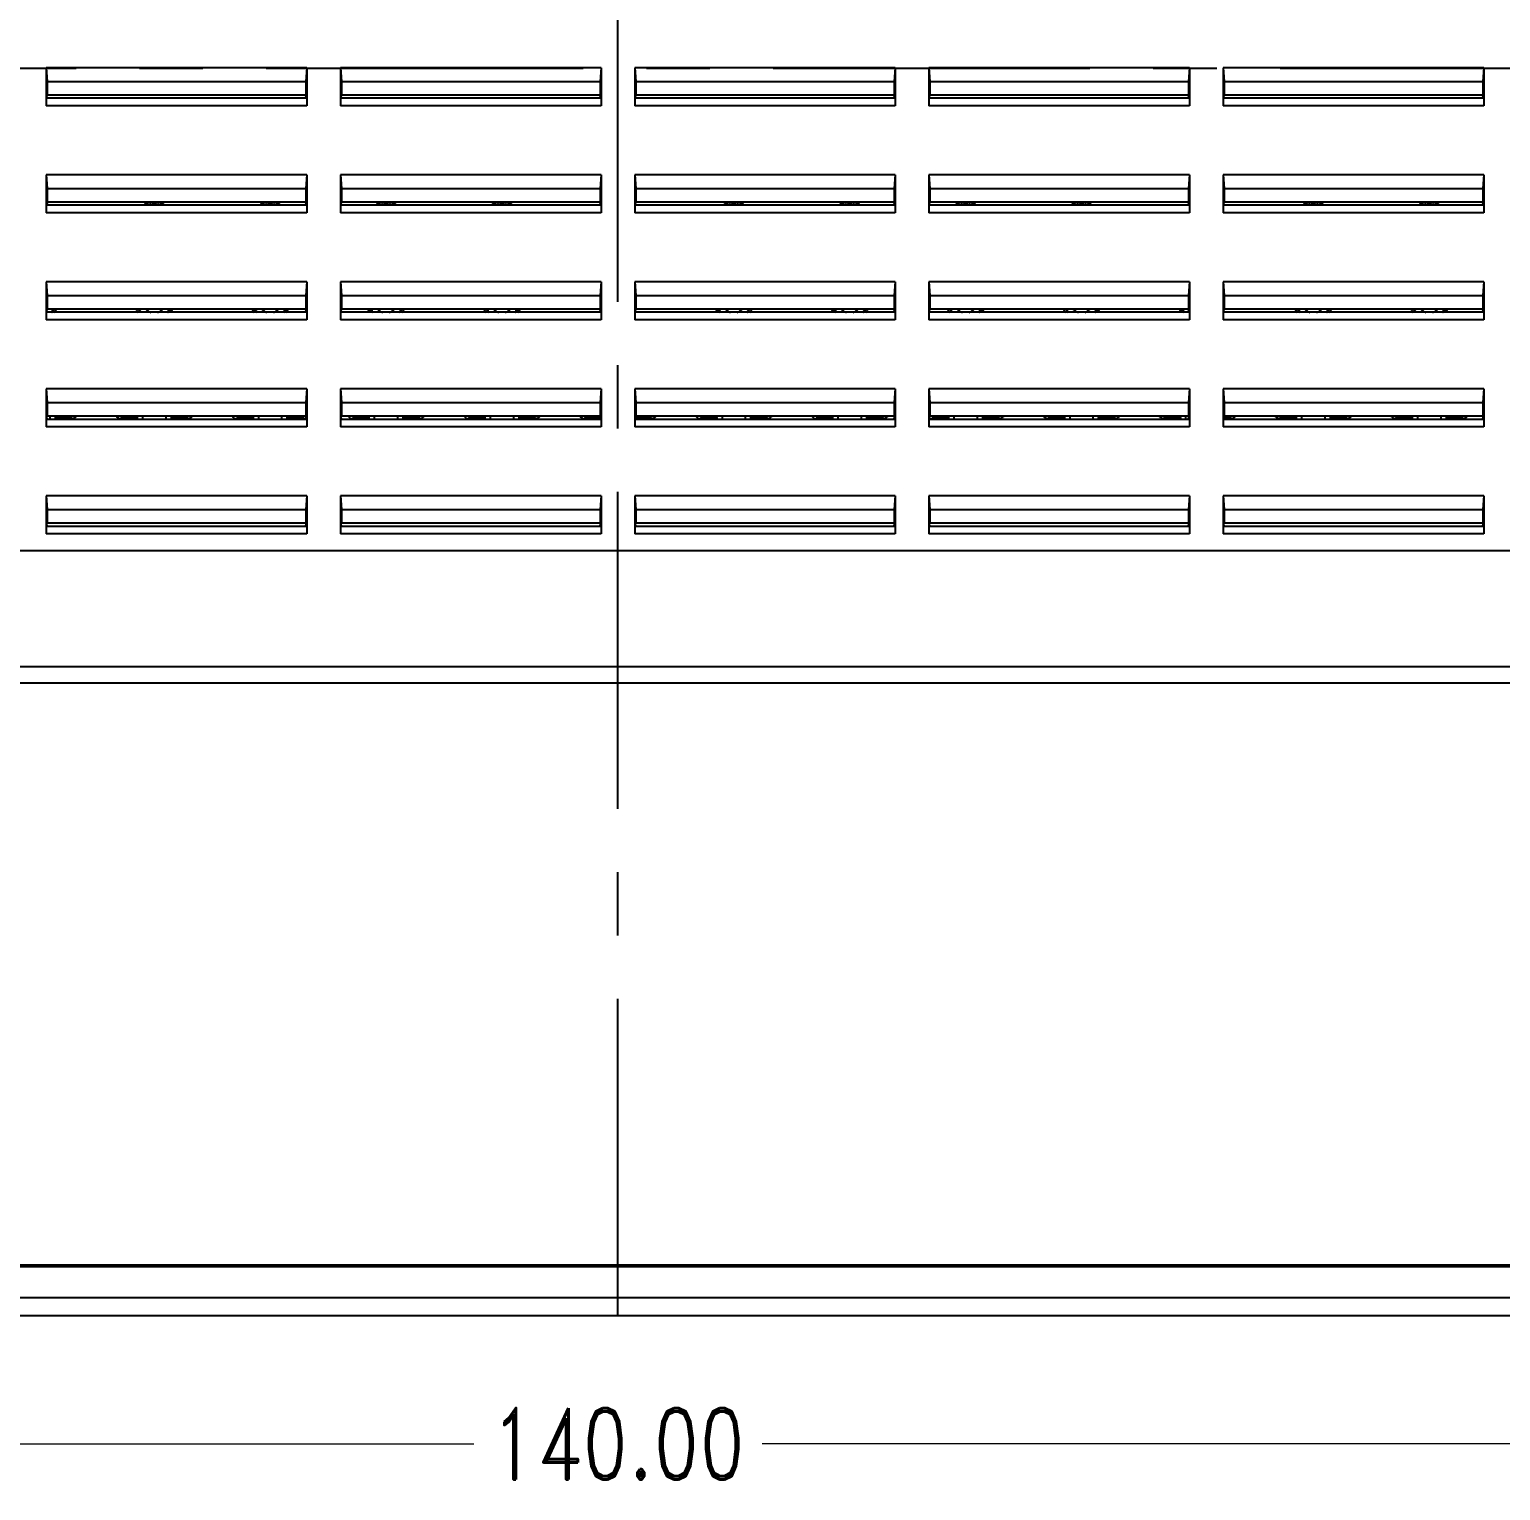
# Model space of a CAD drawing. Header units: millimetres. Extents: x 4086 to 4666, y 411 to 814.
# Drawn here: x 4495 to 4577.5, y 553.9 to 635.8 of the extents above; entities that cross this region are included whole.
import ezdxf

# ---------------------------------------------------------------- set-up
doc = ezdxf.new("R2010")
doc.units = ezdxf.units.MM
doc.linetypes.add('CENTER', pattern=[50.8, 31.75, -6.35, 6.35, -6.35])
doc.layers.add('dim', color=82, linetype='Continuous', lineweight=9)
doc.styles.add('ROMAND', font='romand.shx', dxfattribs={"width": 0.75, "bigfont": 'gbcbig.shx'})
doc.dimstyles.new('YanXiu', dxfattribs={"dimtxt": 2.5, "dimasz": 2.2, "dimexe": 1, "dimexo": 0, "dimgap": 0.66, "dimtad": 0, "dimzin": 1, "dimdsep": 46, "dimtxsty": 'ROMAND', "dimblk": 'CLOSEDBLANK', "dimcen": 0, "dimclrd": 3, "dimclre": 3, "dimclrt": 7, "dimazin": 0, "dimtfac": 1, "dimtofl": 0, "dimtmove": 0, "dimatfit": 3, "dimldrblk": 'CLOSEDBLANK', "dimfxl": 1, "dimlwd": 5, "dimlwe": 5, "dimarcsym": 0})

# ---------------------------------------------------------------- blocks, each defined once
blk = doc.blocks.new('_ClosedBlank')
at = {"color": 0, "linetype": 'ByBlock', "lineweight": -2}
for p, q in [((-1, 0.167), (0, 0)), ((-1, 0.167), (-1, -0.167)), ((0, 0), (-1, -0.167))]:
    blk.add_line(p, q, dxfattribs=at)
blk = doc.blocks.new('*D122')
at = {"layer": 'Defpoints', "color": 0}
for p in [(4457.958, 575.059), (4597.958, 575.006), (4597.958, 556.475)]:
    blk.add_point(p, dxfattribs=at)
at = {"layer": 'dim', "color": 3, "lineweight": 5}
for p, q in [((4457.958, 575.059), (4457.958, 555.675)), ((4597.958, 575.006), (4597.958, 555.675)), ((4461.158, 556.475), (4519.872, 556.475)), ((4594.758, 556.475), (4536.043, 556.475))]:
    blk.add_line(p, q, dxfattribs=at)
at = {"layer": 'dim', "color": 3, "lineweight": 5, "xscale": 3.2, "yscale": 3.2, "zscale": 3.2, "rotation": 180}
blk.add_blockref('_ClosedBlank', (4457.958, 556.475), dxfattribs=at)
at = {"layer": 'dim', "color": 3, "lineweight": 5, "xscale": 3.2, "yscale": 3.2, "zscale": 3.2}
blk.add_blockref('_ClosedBlank', (4597.958, 556.475), dxfattribs=at)
at = {"layer": 'dim', "color": 7, "insert": (4527.958, 556.475), "char_height": 4, "attachment_point": 5, "style": 'ROMAND'}
blk.add_mtext('140.00', dxfattribs=at)

msp = doc.modelspace()

# ---------------------------------------------------------------- linework, layer by layer
at = {"color": 1, "linetype": 'CENTER', "ltscale": 0.55958}
for p, q in [((4527.958, 563.652), (4527.958, 703.547)), ((4422.958, 633.599), (4632.958, 633.599))]:
    msp.add_line(p, q, dxfattribs=at)
at = {"color": 7, "linetype": 'Continuous'}
for p, q in [((4510.515, 633.617), (4495.9, 633.617)), ((4495.9, 633.617), (4495.9, 631.492)), ((4495.9, 633.617), (4495.958, 632.847)), ((4510.515, 633.617), (4510.458, 632.847)), ((4510.515, 633.617), (4510.515, 631.492)), ((4527.015, 633.617), (4512.4, 633.617)), ((4512.4, 633.617), (4512.4, 631.492)), ((4512.4, 633.617), (4512.458, 632.847)), ((4527.015, 633.617), (4526.958, 632.847)), ((4527.015, 633.617), (4527.015, 631.492)), ((4543.515, 633.617), (4528.9, 633.617)), ((4528.9, 633.617), (4528.9, 631.492)), ((4528.9, 633.617), (4528.958, 632.847)), ((4543.515, 633.617), (4543.458, 632.847)), ((4543.515, 633.617), (4543.515, 631.492)), ((4545.4, 633.617), (4545.4, 631.492)), ((4545.4, 633.617), (4545.458, 632.847)), ((4560.015, 633.617), (4545.4, 633.617)), ((4560.015, 633.617), (4559.958, 632.847)), ((4560.015, 633.617), (4560.015, 631.492)), ((4561.9, 633.617), (4561.9, 631.492)), ((4561.9, 633.617), (4561.958, 632.847)), ((4576.515, 633.617), (4561.9, 633.617)), ((4576.515, 633.617), (4576.458, 632.847)), ((4576.515, 633.617), (4576.515, 631.492)), ((4495.958, 632.847), (4510.458, 632.847)), ((4495.958, 632.847), (4495.958, 632.093)), ((4510.458, 632.847), (4510.458, 632.093)), ((4512.458, 632.847), (4526.958, 632.847)), ((4512.458, 632.847), (4512.458, 632.093)), ((4526.958, 632.847), (4526.958, 632.093)), ((4528.958, 632.847), (4543.458, 632.847)), ((4528.958, 632.847), (4528.958, 632.093)), ((4543.458, 632.847), (4543.458, 632.093)), ((4545.458, 632.847), (4545.458, 632.093)), ((4545.458, 632.847), (4559.958, 632.847)), ((4559.958, 632.847), (4559.958, 632.093)), ((4561.958, 632.847), (4561.958, 632.093)), ((4561.958, 632.847), (4576.458, 632.847)), ((4576.458, 632.847), (4576.458, 632.093)), ((4495.958, 631.911), (4495.94, 632.093)), ((4510.458, 632.093), (4495.958, 632.093)), ((4510.458, 631.911), (4510.475, 632.093)), ((4512.458, 631.911), (4512.44, 632.093)), ((4526.958, 632.093), (4512.458, 632.093)), ((4526.958, 631.911), (4526.975, 632.093)), ((4528.958, 631.911), (4528.94, 632.093)), ((4543.458, 632.093), (4528.958, 632.093)), ((4543.458, 631.911), (4543.475, 632.093)), ((4545.458, 631.911), (4545.44, 632.093)), ((4559.958, 632.093), (4545.458, 632.093)), ((4559.958, 631.911), (4559.975, 632.093)), ((4561.958, 631.911), (4561.94, 632.093)), ((4576.458, 632.093), (4561.958, 632.093)), ((4576.458, 631.911), (4576.475, 632.093)), ((4510.515, 631.492), (4495.9, 631.492)), ((4510.475, 631.911), (4495.94, 631.911)), ((4527.015, 631.492), (4512.4, 631.492)), ((4526.975, 631.911), (4512.44, 631.911)), ((4543.515, 631.492), (4528.9, 631.492)), ((4543.475, 631.911), (4528.94, 631.911)), ((4560.015, 631.492), (4545.4, 631.492)), ((4559.975, 631.911), (4545.44, 631.911)), ((4576.515, 631.492), (4561.9, 631.492)), ((4576.475, 631.911), (4561.94, 631.911)), ((4510.515, 627.617), (4495.9, 627.617)), ((4495.9, 627.617), (4495.9, 625.492)), ((4495.9, 627.617), (4495.958, 626.847)), ((4510.515, 627.617), (4510.458, 626.847)), ((4510.515, 627.617), (4510.515, 625.492)), ((4527.015, 627.617), (4512.4, 627.617)), ((4512.4, 627.617), (4512.4, 625.492)), ((4512.4, 627.617), (4512.458, 626.847)), ((4527.015, 627.617), (4526.958, 626.847)), ((4527.015, 627.617), (4527.015, 625.492)), ((4543.515, 627.617), (4528.9, 627.617)), ((4528.9, 627.617), (4528.9, 625.492)), ((4528.9, 627.617), (4528.958, 626.847)), ((4543.515, 627.617), (4543.458, 626.847)), ((4543.515, 627.617), (4543.515, 625.492)), ((4545.4, 627.617), (4545.4, 625.492)), ((4545.4, 627.617), (4545.458, 626.847)), ((4560.015, 627.617), (4545.4, 627.617)), ((4560.015, 627.617), (4559.958, 626.847)), ((4560.015, 627.617), (4560.015, 625.492)), ((4561.9, 627.617), (4561.9, 625.492)), ((4561.9, 627.617), (4561.958, 626.847)), ((4576.515, 627.617), (4561.9, 627.617)), ((4576.515, 627.617), (4576.458, 626.847)), ((4576.515, 627.617), (4576.515, 625.492)), ((4495.958, 626.847), (4510.458, 626.847)), ((4495.958, 626.847), (4495.958, 626.093)), ((4510.458, 626.847), (4510.458, 626.093)), ((4512.458, 626.847), (4526.958, 626.847)), ((4512.458, 626.847), (4512.458, 626.093)), ((4526.958, 626.847), (4526.958, 626.093)), ((4528.958, 626.847), (4543.458, 626.847)), ((4528.958, 626.847), (4528.958, 626.093)), ((4543.458, 626.847), (4543.458, 626.093)), ((4545.458, 626.847), (4545.458, 626.093)), ((4545.458, 626.847), (4559.958, 626.847)), ((4559.958, 626.847), (4559.958, 626.093)), ((4561.958, 626.847), (4561.958, 626.093)), ((4561.958, 626.847), (4576.458, 626.847)), ((4576.458, 626.847), (4576.458, 626.093)), ((4510.515, 625.492), (4495.9, 625.492)), ((4495.958, 625.911), (4495.94, 626.093)), ((4510.475, 625.911), (4495.94, 625.911)), ((4510.458, 626.093), (4495.958, 626.093)), ((4510.458, 625.911), (4510.475, 626.093)), ((4527.015, 625.492), (4512.4, 625.492)), ((4512.458, 625.911), (4512.44, 626.093)), ((4526.975, 625.911), (4512.44, 625.911)), ((4526.958, 626.093), (4512.458, 626.093)), ((4526.958, 625.911), (4526.975, 626.093)), ((4543.515, 625.492), (4528.9, 625.492)), ((4528.958, 625.911), (4528.94, 626.093)), ((4543.475, 625.911), (4528.94, 625.911)), ((4543.458, 626.093), (4528.958, 626.093)), ((4543.458, 625.911), (4543.475, 626.093)), ((4560.015, 625.492), (4545.4, 625.492)), ((4545.458, 625.911), (4545.44, 626.093)), ((4559.975, 625.911), (4545.44, 625.911)), ((4559.958, 626.093), (4545.458, 626.093)), ((4559.958, 625.911), (4559.975, 626.093)), ((4576.515, 625.492), (4561.9, 625.492)), ((4561.958, 625.911), (4561.94, 626.093)), ((4576.475, 625.911), (4561.94, 625.911)), ((4576.458, 626.093), (4561.958, 626.093)), ((4576.458, 625.911), (4576.475, 626.093)), ((4510.515, 621.617), (4495.9, 621.617)), ((4495.9, 621.617), (4495.9, 619.492)), ((4495.9, 621.617), (4495.958, 620.847)), ((4510.515, 621.617), (4510.458, 620.847)), ((4510.515, 621.617), (4510.515, 619.492)), ((4527.015, 621.617), (4512.4, 621.617)), ((4512.4, 621.617), (4512.4, 619.492)), ((4512.4, 621.617), (4512.458, 620.847)), ((4527.015, 621.617), (4526.958, 620.847)), ((4527.015, 621.617), (4527.015, 619.492)), ((4528.9, 621.617), (4528.9, 619.492)), ((4528.9, 621.617), (4528.958, 620.847)), ((4543.515, 621.617), (4528.9, 621.617)), ((4543.515, 621.617), (4543.458, 620.847)), ((4543.515, 621.617), (4543.515, 619.492)), ((4545.4, 621.617), (4545.4, 619.492)), ((4545.4, 621.617), (4545.458, 620.847)), ((4560.015, 621.617), (4545.4, 621.617)), ((4560.015, 621.617), (4559.958, 620.847)), ((4560.015, 621.617), (4560.015, 619.492)), ((4561.9, 621.617), (4561.9, 619.492)), ((4561.9, 621.617), (4561.958, 620.847)), ((4576.515, 621.617), (4561.9, 621.617)), ((4576.515, 621.617), (4576.458, 620.847)), ((4576.515, 621.617), (4576.515, 619.492)), ((4495.958, 620.847), (4510.458, 620.847)), ((4495.958, 620.847), (4495.958, 620.093)), ((4510.458, 620.847), (4510.458, 620.093)), ((4512.458, 620.847), (4526.958, 620.847)), ((4512.458, 620.847), (4512.458, 620.093)), ((4526.958, 620.847), (4526.958, 620.093)), ((4528.958, 620.847), (4528.958, 620.093)), ((4528.958, 620.847), (4543.458, 620.847)), ((4543.458, 620.847), (4543.458, 620.093)), ((4545.458, 620.847), (4545.458, 620.093)), ((4545.458, 620.847), (4559.958, 620.847)), ((4559.958, 620.847), (4559.958, 620.093)), ((4561.958, 620.847), (4561.958, 620.093)), ((4561.958, 620.847), (4576.458, 620.847)), ((4576.458, 620.847), (4576.458, 620.093)), ((4495.958, 619.911), (4495.94, 620.093)), ((4510.475, 619.911), (4495.94, 619.911)), ((4510.458, 620.093), (4495.958, 620.093)), ((4510.458, 619.911), (4510.475, 620.093)), ((4512.458, 619.911), (4512.44, 620.093)), ((4526.975, 619.911), (4512.44, 619.911)), ((4526.958, 620.093), (4512.458, 620.093)), ((4526.958, 619.911), (4526.975, 620.093)), ((4528.958, 619.911), (4528.94, 620.093)), ((4543.475, 619.911), (4528.94, 619.911)), ((4543.458, 620.093), (4528.958, 620.093)), ((4543.458, 619.911), (4543.475, 620.093)), ((4545.458, 619.911), (4545.44, 620.093)), ((4559.975, 619.911), (4545.44, 619.911)), ((4559.958, 620.093), (4545.458, 620.093)), ((4559.958, 619.911), (4559.975, 620.093)), ((4561.958, 619.911), (4561.94, 620.093)), ((4576.475, 619.911), (4561.94, 619.911)), ((4576.458, 620.093), (4561.958, 620.093)), ((4576.458, 619.911), (4576.475, 620.093)), ((4510.515, 619.492), (4495.9, 619.492)), ((4527.015, 619.492), (4512.4, 619.492)), ((4543.515, 619.492), (4528.9, 619.492)), ((4560.015, 619.492), (4545.4, 619.492)), ((4576.515, 619.492), (4561.9, 619.492)), ((4510.515, 615.617), (4495.9, 615.617)), ((4495.9, 615.617), (4495.9, 613.492)), ((4495.9, 615.617), (4495.958, 614.847)), ((4510.515, 615.617), (4510.458, 614.847)), ((4510.515, 615.617), (4510.515, 613.492)), ((4512.4, 615.617), (4512.4, 613.492)), ((4527.015, 615.617), (4512.4, 615.617)), ((4512.4, 615.617), (4512.458, 614.847)), ((4527.015, 615.617), (4526.958, 614.847)), ((4527.015, 615.617), (4527.015, 613.492)), ((4528.9, 615.617), (4528.9, 613.492)), ((4528.9, 615.617), (4528.958, 614.847)), ((4543.515, 615.617), (4528.9, 615.617)), ((4543.515, 615.617), (4543.458, 614.847)), ((4543.515, 615.617), (4543.515, 613.492)), ((4545.4, 615.617), (4545.4, 613.492)), ((4545.4, 615.617), (4545.458, 614.847)), ((4560.015, 615.617), (4545.4, 615.617)), ((4560.015, 615.617), (4559.958, 614.847)), ((4560.015, 615.617), (4560.015, 613.492)), ((4561.9, 615.617), (4561.9, 613.492)), ((4561.9, 615.617), (4561.958, 614.847)), ((4576.515, 615.617), (4561.9, 615.617)), ((4576.515, 615.617), (4576.458, 614.847)), ((4576.515, 615.617), (4576.515, 613.492)), ((4495.958, 614.847), (4510.458, 614.847)), ((4495.958, 614.847), (4495.958, 614.093)), ((4510.458, 614.847), (4510.458, 614.093)), ((4512.458, 614.847), (4512.458, 614.093)), ((4512.458, 614.847), (4526.958, 614.847)), ((4526.958, 614.847), (4526.958, 614.093)), ((4528.958, 614.847), (4528.958, 614.093)), ((4528.958, 614.847), (4543.458, 614.847)), ((4543.458, 614.847), (4543.458, 614.093)), ((4545.458, 614.847), (4545.458, 614.093)), ((4545.458, 614.847), (4559.958, 614.847)), ((4559.958, 614.847), (4559.958, 614.093)), ((4561.958, 614.847), (4561.958, 614.093)), ((4561.958, 614.847), (4576.458, 614.847)), ((4576.458, 614.847), (4576.458, 614.093)), ((4495.958, 613.911), (4495.94, 614.093)), ((4510.475, 613.911), (4495.94, 613.911)), ((4510.458, 614.093), (4495.958, 614.093)), ((4496.42, 614.032), (4497.2, 614.032)), ((4496.506, 613.994), (4496.456, 613.994)), ((4496.564, 613.932), (4497.314, 613.932)), ((4497.2, 614.032), (4497.2, 614.093)), ((4500.101, 613.932), (4500.851, 613.932)), ((4500.215, 614.032), (4500.215, 614.093)), ((4500.215, 614.032), (4500.995, 614.032)), ((4500.959, 613.994), (4500.909, 613.994)), ((4502.92, 614.032), (4503.7, 614.032)), ((4503.006, 613.994), (4502.956, 613.994)), ((4503.064, 613.932), (4503.814, 613.932)), ((4503.7, 614.032), (4503.7, 614.093)), ((4506.601, 613.932), (4507.351, 613.932)), ((4506.715, 614.032), (4506.715, 614.093)), ((4506.715, 614.032), (4507.495, 614.032)), ((4507.459, 613.994), (4507.409, 613.994)), ((4509.42, 614.032), (4510.2, 614.032)), ((4509.506, 613.994), (4509.456, 613.994)), ((4509.564, 613.932), (4510.314, 613.932)), ((4510.2, 614.032), (4510.2, 614.093)), ((4510.458, 613.911), (4510.475, 614.093)), ((4512.458, 613.911), (4512.44, 614.093)), ((4526.975, 613.911), (4512.44, 613.911)), ((4526.958, 614.093), (4512.458, 614.093)), ((4513.101, 613.932), (4513.851, 613.932)), ((4513.215, 614.032), (4513.215, 614.093)), ((4513.215, 614.032), (4513.995, 614.032)), ((4513.959, 613.994), (4513.909, 613.994)), ((4515.92, 614.032), (4516.7, 614.032)), ((4516.006, 613.994), (4515.956, 613.994)), ((4516.064, 613.932), (4516.814, 613.932)), ((4516.7, 614.032), (4516.7, 614.093)), ((4519.601, 613.932), (4520.351, 613.932)), ((4519.715, 614.032), (4519.715, 614.093)), ((4519.715, 614.032), (4520.495, 614.032)), ((4520.459, 613.994), (4520.409, 613.994)), ((4522.42, 614.032), (4523.2, 614.032)), ((4522.506, 613.994), (4522.456, 613.994)), ((4522.564, 613.932), (4523.314, 613.932)), ((4523.2, 614.032), (4523.2, 614.093)), ((4526.101, 613.932), (4526.851, 613.932)), ((4526.215, 614.032), (4526.215, 614.093)), ((4526.215, 614.032), (4526.958, 614.032)), ((4526.959, 613.994), (4526.909, 613.994)), ((4526.958, 613.911), (4526.975, 614.093)), ((4528.958, 613.911), (4528.94, 614.093)), ((4543.475, 613.911), (4528.94, 613.911)), ((4529.006, 613.994), (4528.956, 613.994)), ((4543.458, 614.093), (4528.958, 614.093)), ((4528.958, 614.032), (4529.7, 614.032)), ((4529.064, 613.932), (4529.814, 613.932)), ((4529.7, 614.032), (4529.7, 614.093)), ((4532.601, 613.932), (4533.351, 613.932)), ((4532.715, 614.032), (4532.715, 614.093)), ((4532.715, 614.032), (4533.495, 614.032)), ((4533.459, 613.994), (4533.409, 613.994)), ((4535.42, 614.032), (4536.2, 614.032)), ((4535.506, 613.994), (4535.456, 613.994)), ((4535.564, 613.932), (4536.314, 613.932)), ((4536.2, 614.032), (4536.2, 614.093)), ((4539.101, 613.932), (4539.851, 613.932)), ((4539.215, 614.032), (4539.215, 614.093)), ((4539.215, 614.032), (4539.995, 614.032)), ((4539.959, 613.994), (4539.909, 613.994)), ((4541.92, 614.032), (4542.7, 614.032)), ((4542.006, 613.994), (4541.956, 613.994)), ((4542.064, 613.932), (4542.814, 613.932)), ((4542.7, 614.032), (4542.7, 614.093)), ((4543.458, 613.911), (4543.475, 614.093)), ((4545.458, 613.911), (4545.44, 614.093)), ((4559.975, 613.911), (4545.44, 613.911)), ((4559.958, 614.093), (4545.458, 614.093)), ((4545.601, 613.932), (4546.351, 613.932)), ((4545.715, 614.032), (4545.715, 614.093)), ((4545.715, 614.032), (4546.495, 614.032)), ((4546.459, 613.994), (4546.409, 613.994)), ((4548.42, 614.032), (4549.2, 614.032)), ((4548.506, 613.994), (4548.456, 613.994)), ((4548.564, 613.932), (4549.314, 613.932)), ((4549.2, 614.032), (4549.2, 614.093)), ((4552.101, 613.932), (4552.851, 613.932)), ((4552.215, 614.032), (4552.215, 614.093)), ((4552.215, 614.032), (4552.995, 614.032)), ((4552.959, 613.994), (4552.909, 613.994)), ((4554.92, 614.032), (4555.7, 614.032)), ((4555.006, 613.994), (4554.956, 613.994)), ((4555.064, 613.932), (4555.814, 613.932)), ((4555.7, 614.032), (4555.7, 614.093)), ((4558.601, 613.932), (4559.351, 613.932)), ((4558.715, 614.032), (4558.715, 614.093)), ((4558.715, 614.032), (4559.495, 614.032)), ((4559.459, 613.994), (4559.409, 613.994)), ((4559.958, 613.911), (4559.975, 614.093)), ((4561.958, 613.911), (4561.94, 614.093)), ((4576.475, 613.911), (4561.94, 613.911)), ((4561.949, 614.032), (4562.2, 614.032)), ((4561.949, 613.932), (4562.314, 613.932)), ((4576.458, 614.093), (4561.958, 614.093)), ((4562.2, 614.032), (4562.2, 614.093)), ((4565.101, 613.932), (4565.851, 613.932)), ((4565.215, 614.032), (4565.215, 614.093)), ((4565.215, 614.032), (4565.995, 614.032)), ((4565.959, 613.994), (4565.909, 613.994)), ((4567.92, 614.032), (4568.7, 614.032)), ((4568.006, 613.994), (4567.956, 613.994)), ((4568.064, 613.932), (4568.814, 613.932)), ((4568.7, 614.032), (4568.7, 614.093)), ((4571.601, 613.932), (4572.351, 613.932)), ((4571.715, 614.032), (4571.715, 614.093)), ((4571.715, 614.032), (4572.495, 614.032)), ((4572.459, 613.994), (4572.409, 613.994)), ((4574.42, 614.032), (4575.2, 614.032)), ((4574.506, 613.994), (4574.456, 613.994)), ((4574.564, 613.932), (4575.314, 613.932)), ((4575.2, 614.032), (4575.2, 614.093)), ((4576.458, 613.911), (4576.475, 614.093)), ((4510.515, 613.492), (4495.9, 613.492)), ((4527.015, 613.492), (4512.4, 613.492)), ((4543.515, 613.492), (4528.9, 613.492)), ((4560.015, 613.492), (4545.4, 613.492)), ((4576.515, 613.492), (4561.9, 613.492)), ((4510.515, 609.617), (4495.9, 609.617)), ((4495.9, 609.617), (4495.9, 607.492)), ((4495.9, 609.617), (4495.958, 608.847)), ((4510.515, 609.617), (4510.458, 608.847)), ((4510.515, 609.617), (4510.515, 607.492)), ((4512.4, 609.617), (4512.4, 607.492)), ((4527.015, 609.617), (4512.4, 609.617)), ((4512.4, 609.617), (4512.458, 608.847)), ((4527.015, 609.617), (4526.958, 608.847)), ((4527.015, 609.617), (4527.015, 607.492)), ((4528.9, 609.617), (4528.9, 607.492)), ((4528.9, 609.617), (4528.958, 608.847)), ((4543.515, 609.617), (4528.9, 609.617)), ((4543.515, 609.617), (4543.458, 608.847)), ((4543.515, 609.617), (4543.515, 607.492)), ((4545.4, 609.617), (4545.4, 607.492)), ((4545.4, 609.617), (4545.458, 608.847)), ((4560.015, 609.617), (4545.4, 609.617)), ((4560.015, 609.617), (4559.958, 608.847)), ((4560.015, 609.617), (4560.015, 607.492)), ((4561.9, 609.617), (4561.9, 607.492)), ((4561.9, 609.617), (4561.958, 608.847)), ((4576.515, 609.617), (4561.9, 609.617)), ((4576.515, 609.617), (4576.458, 608.847)), ((4576.515, 609.617), (4576.515, 607.492)), ((4495.958, 607.911), (4495.94, 608.093)), ((4495.958, 608.847), (4510.458, 608.847)), ((4495.958, 608.847), (4495.958, 608.093)), ((4510.458, 608.093), (4495.958, 608.093)), ((4510.458, 608.847), (4510.458, 608.093)), ((4510.458, 607.911), (4510.475, 608.093)), ((4512.458, 607.911), (4512.44, 608.093)), ((4512.458, 608.847), (4512.458, 608.093)), ((4512.458, 608.847), (4526.958, 608.847)), ((4526.958, 608.093), (4512.458, 608.093)), ((4526.958, 608.847), (4526.958, 608.093)), ((4526.958, 607.911), (4526.975, 608.093)), ((4528.958, 607.911), (4528.94, 608.093)), ((4528.958, 608.847), (4528.958, 608.093)), ((4528.958, 608.847), (4543.458, 608.847)), ((4543.458, 608.093), (4528.958, 608.093)), ((4543.458, 608.847), (4543.458, 608.093)), ((4543.458, 607.911), (4543.475, 608.093)), ((4545.458, 607.911), (4545.44, 608.093)), ((4545.458, 608.847), (4545.458, 608.093)), ((4545.458, 608.847), (4559.958, 608.847)), ((4559.958, 608.093), (4545.458, 608.093)), ((4559.958, 608.847), (4559.958, 608.093)), ((4559.958, 607.911), (4559.975, 608.093)), ((4561.958, 607.911), (4561.94, 608.093)), ((4561.958, 608.847), (4561.958, 608.093)), ((4561.958, 608.847), (4576.458, 608.847)), ((4576.458, 608.093), (4561.958, 608.093)), ((4576.458, 608.847), (4576.458, 608.093)), ((4576.458, 607.911), (4576.475, 608.093)), ((4510.515, 607.492), (4495.9, 607.492)), ((4510.475, 607.911), (4495.94, 607.911)), ((4527.015, 607.492), (4512.4, 607.492)), ((4526.975, 607.911), (4512.44, 607.911)), ((4543.515, 607.492), (4528.9, 607.492)), ((4543.475, 607.911), (4528.94, 607.911)), ((4560.015, 607.492), (4545.4, 607.492)), ((4559.975, 607.911), (4545.44, 607.911)), ((4576.515, 607.492), (4561.9, 607.492)), ((4576.475, 607.911), (4561.94, 607.911)), ((4632.958, 606.547), (4422.958, 606.547)), ((4440.958, 600.058), (4614.957, 600.058)), ((4440.958, 599.131), (4614.958, 599.131)), ((4614.958, 566.497), (4440.958, 566.497)), ((4614.957, 566.397), (4440.958, 566.397)), ((4614.958, 564.654), (4440.958, 564.654)), ((4614.462, 563.654), (4441.453, 563.654))]:
    msp.add_line(p, q, dxfattribs=at)
for centre, radius, start, end in [((4495.458, 627.047), 1.113, 296.22298, 299.3898), ((4501.958, 627.047), 1.113, 240.6102, 299.3898), ((4501.958, 627.047), 1, 255.88736, 284.11264), ((4508.458, 627.047), 1.113, 240.6102, 299.3898), ((4508.458, 627.047), 1, 255.88736, 284.11264), ((4514.958, 627.047), 1.113, 240.6102, 299.3898), ((4514.958, 627.047), 1, 255.88736, 284.11264), ((4521.458, 627.047), 1.113, 240.6102, 299.3898), ((4521.458, 627.047), 1, 255.88736, 284.11264), ((4534.458, 627.047), 1.113, 240.6102, 299.3898), ((4534.458, 627.047), 1, 255.88736, 284.11264), ((4540.958, 627.047), 1.113, 240.6102, 299.3898), ((4540.958, 627.047), 1, 255.88736, 284.11264), ((4547.458, 627.047), 1.113, 240.6102, 299.3898), ((4547.458, 627.047), 1, 255.88736, 284.11264), ((4553.958, 627.047), 1.113, 240.6102, 299.3898), ((4553.958, 627.047), 1, 255.88736, 284.11264), ((4560.458, 627.047), 1.113, 240.6102, 243.77702), ((4566.958, 627.047), 1.113, 240.6102, 299.3898), ((4566.958, 627.047), 1, 255.88736, 284.11264), ((4573.458, 627.047), 1.113, 240.6102, 299.3898), ((4573.458, 627.047), 1, 255.88736, 284.11264), ((4495.458, 620.547), 0.962, 318.46253, 331.85191), ((4495.458, 620.547), 1, 319.80272, 332.78285), ((4495.458, 620.547), 1.113, 324.49281, 335.73502), ((4501.958, 620.547), 1.113, 204.26498, 215.50719), ((4501.958, 620.547), 1, 207.21715, 220.19728), ((4501.958, 620.547), 0.962, 208.23543, 221.39192), ((4501.958, 620.547), 0.663, 223.41964, 254.33378), ((4501.958, 620.547), 0.663, 285.62376, 316.56793), ((4501.958, 620.547), 0.962, 318.46253, 331.85191), ((4501.958, 620.547), 1, 319.80272, 332.78285), ((4501.958, 620.547), 1.113, 324.49281, 335.73502), ((4508.458, 620.547), 1.113, 204.26498, 215.50719), ((4508.458, 620.547), 1, 207.21715, 220.19728), ((4508.458, 620.547), 0.962, 208.23543, 221.39192), ((4508.458, 620.547), 0.663, 223.41964, 254.33378), ((4508.458, 620.547), 0.663, 285.62376, 316.56793), ((4508.458, 620.547), 0.962, 318.46253, 331.85191), ((4508.458, 620.547), 1, 319.80272, 332.78285), ((4508.458, 620.547), 1.113, 324.49281, 335.73502), ((4514.958, 620.547), 1.113, 204.26498, 215.50719), ((4514.958, 620.547), 1, 207.21715, 220.19728), ((4514.958, 620.547), 0.962, 208.23543, 221.39192), ((4514.958, 620.547), 0.663, 223.41964, 254.33378), ((4514.958, 620.547), 0.663, 285.62376, 316.56793), ((4514.958, 620.547), 0.962, 318.46253, 331.85191), ((4514.958, 620.547), 1, 319.80272, 332.78285), ((4514.958, 620.547), 1.113, 324.49281, 335.73502), ((4521.458, 620.547), 1.113, 204.26498, 215.50719), ((4521.458, 620.547), 1, 207.21715, 220.19728), ((4521.458, 620.547), 0.962, 208.23543, 221.39192), ((4521.458, 620.547), 0.663, 223.41964, 254.33378), ((4521.458, 620.547), 0.663, 285.62376, 316.56793), ((4521.458, 620.547), 0.962, 318.46253, 331.85191), ((4521.458, 620.547), 1, 319.80272, 332.78285), ((4521.458, 620.547), 1.113, 324.49281, 335.73502), ((4527.958, 620.547), 1.113, 204.63182, 206.76485), ((4527.958, 620.547), 1.113, 333.23515, 335.73502), ((4534.458, 620.547), 1.113, 204.26498, 215.50719), ((4534.458, 620.547), 1, 207.21715, 220.19728), ((4534.458, 620.547), 0.962, 208.23202, 221.40312), ((4534.458, 620.547), 0.663, 223.44817, 254.43248), ((4534.458, 620.547), 0.663, 285.5649, 316.55525), ((4534.458, 620.547), 0.962, 318.46319, 331.85259), ((4534.458, 620.547), 1, 319.80272, 332.78285), ((4534.458, 620.547), 1.113, 324.49281, 335.73502), ((4540.958, 620.547), 1.113, 204.26498, 215.50719), ((4540.958, 620.547), 1, 207.21715, 220.19728), ((4540.958, 620.547), 0.962, 208.23202, 221.40312), ((4540.958, 620.547), 0.663, 223.44817, 254.43248), ((4540.958, 620.547), 0.663, 285.5649, 316.55525), ((4540.958, 620.547), 0.962, 318.46319, 331.85259), ((4540.958, 620.547), 1, 319.80272, 332.78285), ((4540.958, 620.547), 1.113, 324.49281, 335.73502), ((4547.458, 620.547), 1.113, 204.26498, 215.50719), ((4547.458, 620.547), 1, 207.21715, 220.19728), ((4547.458, 620.547), 0.962, 208.23202, 221.40312), ((4547.458, 620.547), 0.663, 223.44817, 254.43248), ((4547.458, 620.547), 0.663, 285.5649, 316.55525), ((4547.458, 620.547), 0.962, 318.46319, 331.85259), ((4547.458, 620.547), 1, 319.80272, 332.78285), ((4547.458, 620.547), 1.113, 324.49281, 335.73502), ((4553.958, 620.547), 1.113, 204.26498, 215.50719), ((4553.958, 620.547), 1, 207.21715, 220.19728), ((4553.958, 620.547), 0.962, 208.23202, 221.40312), ((4553.958, 620.547), 0.663, 223.44817, 254.43248), ((4553.958, 620.547), 0.663, 285.5649, 316.55525), ((4553.958, 620.547), 0.962, 318.46319, 331.85259), ((4553.958, 620.547), 1, 319.80272, 332.78285), ((4553.958, 620.547), 1.113, 324.49281, 335.73502), ((4560.458, 620.547), 1.113, 204.26498, 215.50719), ((4560.458, 620.547), 1, 207.21715, 220.75069), ((4560.458, 620.547), 0.962, 210.93268, 221.01503), ((4566.958, 620.547), 1.113, 204.26498, 215.50719), ((4566.958, 620.547), 1, 207.21715, 220.19728), ((4566.958, 620.547), 0.962, 208.23543, 221.39192), ((4566.958, 620.547), 0.663, 223.41964, 254.33378), ((4566.958, 620.547), 0.663, 285.62376, 316.56793), ((4566.958, 620.547), 0.962, 318.46253, 331.85191), ((4566.958, 620.547), 1, 319.80272, 332.78285), ((4566.958, 620.547), 1.113, 324.49281, 335.73502), ((4573.458, 620.547), 1.113, 204.26498, 215.50719), ((4573.458, 620.547), 1, 207.21715, 220.19728), ((4573.458, 620.547), 0.962, 208.23543, 221.39192), ((4573.458, 620.547), 0.663, 223.41964, 254.33378), ((4573.458, 620.547), 0.663, 285.62376, 316.56793), ((4573.458, 620.547), 0.962, 318.46253, 331.85191), ((4573.458, 620.547), 1, 319.80272, 332.78285), ((4573.458, 620.547), 1.113, 324.49281, 335.73502), ((4495.458, 614.047), 0.663, 348.21552, 4.09402), ((4494.558, 612.2), 2.612, 44.54126, 46.45136), ((4495.458, 614.047), 0.962, 351.91468, 359.11302), ((4495.458, 614.047), 1, 351.86312, 356.99588), ((4494.249, 611.848), 3.115, 42.77526, 43.56661), ((4494.147, 611.753), 3.254, 42.024, 42.77547), ((4494.084, 610.367), 4.81, 47.8178, 49.6308), ((4500.101, 614.231), 0.299, 208.12411, 270.03812), ((4503.331, 610.367), 4.81, 130.3692, 132.1822), ((4503.216, 611.801), 3.183, 136.44191, 137.98431), ((4501.958, 614.047), 1, 183.00412, 188.13688), ((4502.857, 612.2), 2.612, 133.54864, 135.45874), ((4501.958, 614.047), 0.962, 180.88698, 188.12748), ((4501.958, 614.047), 0.663, 175.91502, 191.85978), ((4501.958, 614.047), 0.663, 348.21552, 4.09402), ((4501.058, 612.2), 2.612, 44.54126, 46.45136), ((4501.958, 614.047), 0.962, 351.91468, 359.11302), ((4501.958, 614.047), 1, 351.86312, 356.99588), ((4500.749, 611.848), 3.115, 42.77526, 43.56661), ((4500.647, 611.753), 3.254, 42.024, 42.77547), ((4500.584, 610.367), 4.81, 47.8178, 49.6308), ((4506.601, 614.231), 0.299, 208.12411, 270.03812), ((4509.831, 610.367), 4.81, 130.3692, 132.1822), ((4509.716, 611.801), 3.183, 136.44191, 137.98431), ((4508.458, 614.047), 1, 183.00412, 188.13688), ((4509.357, 612.2), 2.612, 133.54864, 135.45874), ((4508.458, 614.047), 0.962, 180.88698, 188.12748), ((4508.458, 614.047), 0.663, 175.91502, 191.85978), ((4508.458, 614.047), 0.663, 348.21552, 4.09402), ((4507.558, 612.2), 2.612, 44.54126, 46.45136), ((4508.458, 614.047), 0.962, 351.91468, 359.11302), ((4508.458, 614.047), 1, 351.86312, 356.99588), ((4507.249, 611.848), 3.115, 42.77526, 43.56661), ((4507.147, 611.753), 3.254, 42.024, 42.77547), ((4507.155, 610.45), 4.701, 48.98743, 49.63872), ((4507.023, 610.299), 4.902, 47.82937, 48.98378), ((4510.316, 614.23), 0.297, 295.52059, 301.80063), ((4513.101, 614.231), 0.299, 208.12411, 270.03812), ((4516.331, 610.367), 4.81, 130.3692, 132.1822), ((4516.216, 611.801), 3.183, 136.44191, 137.98431), ((4514.958, 614.047), 1, 183.00412, 188.13688), ((4515.857, 612.2), 2.612, 133.54864, 135.45874), ((4514.958, 614.047), 0.962, 180.88698, 188.12748), ((4514.958, 614.047), 0.663, 175.91502, 191.85978), ((4514.958, 614.047), 0.663, 348.21552, 4.09402), ((4514.058, 612.2), 2.612, 44.54126, 46.45136), ((4514.958, 614.047), 0.962, 351.91468, 359.11302), ((4514.958, 614.047), 1, 351.86312, 356.99588), ((4513.749, 611.848), 3.115, 42.77526, 43.56661), ((4513.647, 611.753), 3.254, 42.024, 42.77547), ((4513.584, 610.367), 4.81, 47.8178, 49.6308), ((4519.601, 614.231), 0.299, 208.12411, 270.03812), ((4522.831, 610.367), 4.81, 130.3692, 132.1822), ((4522.716, 611.801), 3.183, 136.44191, 137.98431), ((4521.458, 614.047), 1, 183.00412, 188.13688), ((4522.357, 612.2), 2.612, 133.54864, 135.45874), ((4521.458, 614.047), 0.962, 180.88698, 188.12748), ((4521.458, 614.047), 0.663, 175.91502, 191.85978), ((4521.458, 614.047), 0.663, 348.21552, 4.09402), ((4520.558, 612.2), 2.612, 44.54126, 46.45136), ((4521.458, 614.047), 0.962, 351.91468, 359.11302), ((4521.458, 614.047), 1, 351.86312, 356.99588), ((4520.249, 611.848), 3.115, 42.77526, 43.56661), ((4520.147, 611.753), 3.254, 42.024, 42.77547), ((4520.084, 610.367), 4.81, 47.8178, 49.6308), ((4526.101, 614.231), 0.299, 208.12411, 270.03812), ((4529.331, 610.367), 4.81, 130.3692, 132.1822), ((4529.238, 611.78), 3.214, 136.94624, 137.98067), ((4529.166, 611.847), 3.115, 136.72405, 136.94375), ((4529.134, 611.877), 3.072, 136.43086, 136.72422), ((4529.054, 612.006), 2.889, 136.28994, 136.50227), ((4527.958, 614.047), 1, 183.00412, 187.82472), ((4527.958, 614.047), 1, 352.17528, 356.99588), ((4526.861, 612.006), 2.889, 43.49773, 43.71006), ((4526.749, 611.848), 3.115, 42.77526, 43.56661), ((4526.647, 611.753), 3.254, 42.024, 42.77547), ((4526.584, 610.367), 4.81, 47.8178, 49.6308), ((4532.601, 614.231), 0.299, 208.14471, 270.03947), ((4535.831, 610.367), 4.81, 130.3692, 132.1822), ((4535.716, 611.801), 3.183, 136.44191, 137.98431), ((4534.458, 614.047), 1, 183.00412, 188.13688), ((4535.357, 612.2), 2.612, 133.54864, 135.45874), ((4534.458, 614.047), 0.962, 180.88698, 188.11054), ((4534.458, 614.047), 0.663, 175.92783, 191.84744), ((4534.458, 614.047), 0.663, 348.21519, 4.09624), ((4533.558, 612.2), 2.612, 44.54126, 46.45136), ((4534.458, 614.047), 0.962, 351.915, 359.11302), ((4534.458, 614.047), 1, 351.86312, 356.99588), ((4533.249, 611.848), 3.115, 42.77526, 43.56661), ((4533.147, 611.753), 3.254, 42.024, 42.77547), ((4533.084, 610.367), 4.81, 47.8178, 49.6308), ((4539.101, 614.231), 0.299, 208.14507, 270.03954), ((4542.331, 610.367), 4.81, 130.3692, 132.1822), ((4542.216, 611.801), 3.183, 136.44191, 137.98431), ((4540.958, 614.047), 1, 183.00412, 188.13688), ((4541.857, 612.2), 2.612, 133.54864, 135.45874), ((4540.958, 614.047), 0.962, 180.88698, 188.11054), ((4540.958, 614.047), 0.663, 175.92783, 191.84744), ((4540.958, 614.047), 0.663, 348.21519, 4.09624), ((4540.058, 612.2), 2.612, 44.54126, 46.45136), ((4540.958, 614.047), 0.962, 351.915, 359.11302), ((4540.958, 614.047), 1, 351.86312, 356.99588), ((4539.749, 611.848), 3.115, 42.77526, 43.56661), ((4539.647, 611.753), 3.254, 42.024, 42.77547), ((4539.584, 610.367), 4.81, 47.8178, 49.6308), ((4545.601, 614.231), 0.3, 239.40504, 270.02242), ((4548.892, 610.299), 4.902, 131.01623, 132.17063), ((4548.76, 610.45), 4.701, 130.36128, 131.01258), ((4548.716, 611.801), 3.183, 136.44191, 137.98431), ((4547.458, 614.047), 1, 183.00412, 188.13688), ((4548.357, 612.2), 2.612, 133.54864, 135.45874), ((4547.458, 614.047), 0.962, 180.88698, 188.11054), ((4547.458, 614.047), 0.663, 175.92783, 191.84744), ((4547.458, 614.047), 0.663, 348.21519, 4.09624), ((4546.558, 612.2), 2.612, 44.54126, 46.45136), ((4547.458, 614.047), 0.962, 351.915, 359.11302), ((4547.458, 614.047), 1, 351.86312, 356.99588), ((4546.249, 611.848), 3.115, 42.77526, 43.56661), ((4546.147, 611.753), 3.254, 42.024, 42.77547), ((4546.084, 610.367), 4.81, 47.8178, 49.6308), ((4552.101, 614.231), 0.299, 208.14477, 270.03948), ((4555.331, 610.367), 4.81, 130.3692, 132.1822), ((4555.216, 611.801), 3.183, 136.44191, 137.98431), ((4553.958, 614.047), 1, 183.00412, 188.13688), ((4554.857, 612.2), 2.612, 133.54864, 135.45874), ((4553.958, 614.047), 0.962, 180.88698, 188.11054), ((4553.958, 614.047), 0.663, 175.92783, 191.84744), ((4553.958, 614.047), 0.663, 348.21519, 4.09624), ((4553.058, 612.2), 2.612, 44.54126, 46.45136), ((4553.958, 614.047), 0.962, 351.915, 359.11302), ((4553.958, 614.047), 1, 351.86312, 356.99588), ((4552.749, 611.848), 3.115, 42.77526, 43.56661), ((4552.647, 611.753), 3.254, 42.024, 42.77547), ((4552.584, 610.367), 4.81, 47.8178, 49.6308), ((4561.831, 610.367), 4.81, 130.3692, 132.1822), ((4561.716, 611.801), 3.183, 136.44191, 137.98431), ((4560.458, 614.047), 1, 183.00412, 188.13688), ((4561.357, 612.2), 2.612, 133.54864, 135.45874), ((4560.458, 614.047), 0.962, 180.88698, 188.12748), ((4560.458, 614.047), 0.663, 175.91502, 191.85978), ((4559.084, 610.367), 4.81, 47.8178, 49.6308), ((4568.331, 610.367), 4.81, 130.3692, 132.1822), ((4568.216, 611.801), 3.183, 136.44191, 137.98431), ((4566.958, 614.047), 1, 183.00412, 188.13688), ((4567.857, 612.2), 2.612, 133.54864, 135.45874), ((4566.958, 614.047), 0.962, 180.88698, 188.12748), ((4566.958, 614.047), 0.663, 175.91502, 191.85978), ((4566.958, 614.047), 0.663, 348.21552, 4.09402), ((4566.058, 612.2), 2.612, 44.54126, 46.45136), ((4566.958, 614.047), 0.962, 351.91468, 359.11302), ((4566.958, 614.047), 1, 351.86312, 356.99588), ((4565.749, 611.848), 3.115, 42.77526, 43.56661), ((4565.647, 611.753), 3.254, 42.024, 42.77547), ((4565.584, 610.367), 4.81, 47.8178, 49.6308), ((4574.831, 610.367), 4.81, 130.3692, 132.1822), ((4574.716, 611.801), 3.183, 136.44191, 137.98431), ((4573.458, 614.047), 1, 183.00412, 188.13688), ((4574.357, 612.2), 2.612, 133.54864, 135.45874), ((4573.458, 614.047), 0.962, 180.88698, 188.12748), ((4573.458, 614.047), 0.663, 175.91502, 191.85978), ((4573.458, 614.047), 0.663, 348.21552, 4.09402), ((4572.558, 612.2), 2.612, 44.54126, 46.45136), ((4573.458, 614.047), 0.962, 351.91468, 359.11302), ((4573.458, 614.047), 1, 351.86312, 356.99588), ((4572.249, 611.848), 3.115, 42.77526, 43.56661), ((4572.147, 611.753), 3.254, 42.024, 42.77547), ((4572.084, 610.367), 4.81, 47.8178, 49.6308)]:
    msp.add_arc(centre, radius, start, end, dxfattribs=at)
for points, start_tangent, end_tangent in [([(4497.2, 614.032), (4497.363, 614.081), (4497.375, 614.09)], (0.999995, 0.003223), (0.809207, 0.587524)), ([(4497.579, 614.092), (4497.473, 613.977), (4497.314, 613.932)], (-0.462717, -0.886506), (-1, 0)), ([(4500.04, 614.09), (4500.052, 614.081), (4500.215, 614.032)], (0.809207, -0.587524), (0.999995, -0.003223)), ([(4503.7, 614.032), (4503.863, 614.081), (4503.875, 614.09)], (0.999995, 0.003223), (0.809208, 0.587522)), ([(4504.079, 614.092), (4503.973, 613.977), (4503.814, 613.932)], (-0.462717, -0.886506), (-1, 0)), ([(4506.54, 614.09), (4506.552, 614.081), (4506.715, 614.032)], (0.809207, -0.587524), (0.999995, -0.003223)), ([(4510.2, 614.032), (4510.363, 614.081)], (0.999995, 0.003223), (0.838511, 0.544884)), ([(4510.444, 613.961), (4510.314, 613.932)], (-0.902291, -0.431127), (-1, 0)), ([(4513.04, 614.09), (4513.052, 614.081), (4513.215, 614.032)], (0.809207, -0.587524), (0.999995, -0.003223)), ([(4516.7, 614.032), (4516.863, 614.081), (4516.875, 614.09)], (0.999995, 0.003223), (0.809207, 0.587524)), ([(4517.079, 614.092), (4516.973, 613.977), (4516.814, 613.932)], (-0.462717, -0.886506), (-1, 0)), ([(4519.54, 614.09), (4519.552, 614.081), (4519.715, 614.032)], (0.809207, -0.587524), (0.999995, -0.003223)), ([(4523.2, 614.032), (4523.363, 614.081), (4523.375, 614.09)], (0.999995, 0.003223), (0.809207, 0.587523)), ([(4523.579, 614.092), (4523.473, 613.977), (4523.314, 613.932)], (-0.462717, -0.886506), (-1, 0)), ([(4526.04, 614.09), (4526.052, 614.081), (4526.215, 614.032)], (0.809206, -0.587525), (0.999995, -0.003223)), ([(4529.7, 614.032), (4529.863, 614.081), (4529.875, 614.09)], (0.999995, 0.003223), (0.809207, 0.587524)), ([(4530.079, 614.092), (4529.973, 613.977), (4529.814, 613.932)], (-0.462717, -0.886506), (-1, 0)), ([(4532.54, 614.09), (4532.552, 614.081), (4532.715, 614.032)], (0.809207, -0.587524), (0.999995, -0.003223)), ([(4536.2, 614.032), (4536.363, 614.081), (4536.375, 614.09)], (0.999995, 0.003223), (0.809207, 0.587524)), ([(4536.579, 614.092), (4536.473, 613.977), (4536.314, 613.932)], (-0.462717, -0.886506), (-1, 0)), ([(4539.04, 614.09), (4539.052, 614.081), (4539.215, 614.032)], (0.809207, -0.587524), (0.999995, -0.003223)), ([(4542.7, 614.032), (4542.863, 614.081), (4542.875, 614.09)], (0.999995, 0.003223), (0.809207, 0.587524)), ([(4543.079, 614.092), (4542.973, 613.977), (4542.814, 613.932)], (-0.462717, -0.886506), (-1, 0)), ([(4545.552, 614.081), (4545.715, 614.032)], (0.83851, -0.544886), (0.999995, -0.003223)), ([(4549.2, 614.032), (4549.363, 614.081), (4549.375, 614.09)], (0.999995, 0.003223), (0.809208, 0.587522)), ([(4549.579, 614.092), (4549.473, 613.977), (4549.314, 613.932)], (-0.462717, -0.886506), (-1, 0)), ([(4552.04, 614.09), (4552.052, 614.081), (4552.215, 614.032)], (0.809207, -0.587524), (0.999995, -0.003223)), ([(4555.7, 614.032), (4555.863, 614.081), (4555.875, 614.09)], (0.999995, 0.003223), (0.809208, 0.587522)), ([(4556.079, 614.092), (4555.973, 613.977), (4555.814, 613.932)], (-0.462717, -0.886506), (-1, 0)), ([(4558.601, 613.932), (4558.441, 613.978), (4558.336, 614.092)], (-1, 0), (-0.463353, 0.886174)), ([(4558.54, 614.09), (4558.552, 614.081), (4558.715, 614.032)], (0.809207, -0.587523), (0.999995, -0.003223)), ([(4562.2, 614.032), (4562.363, 614.081), (4562.375, 614.09)], (0.999995, 0.003223), (0.809207, 0.587524)), ([(4562.579, 614.092), (4562.473, 613.977), (4562.314, 613.932)], (-0.462717, -0.886506), (-1, 0)), ([(4565.101, 613.932), (4564.941, 613.978), (4564.836, 614.092)], (-1, 0), (-0.463353, 0.886174)), ([(4565.04, 614.09), (4565.052, 614.081), (4565.215, 614.032)], (0.809207, -0.587524), (0.999995, -0.003223)), ([(4568.7, 614.032), (4568.863, 614.081), (4568.875, 614.09)], (0.999995, 0.003223), (0.809207, 0.587524)), ([(4569.079, 614.092), (4568.973, 613.977), (4568.814, 613.932)], (-0.462717, -0.886506), (-1, 0)), ([(4571.601, 613.932), (4571.441, 613.978), (4571.336, 614.092)], (-1, 0), (-0.463353, 0.886174)), ([(4571.54, 614.09), (4571.552, 614.081), (4571.715, 614.032)], (0.809207, -0.587524), (0.999995, -0.003223)), ([(4575.2, 614.032), (4575.363, 614.081), (4575.375, 614.09)], (0.999995, 0.003223), (0.809207, 0.587524)), ([(4575.579, 614.092), (4575.473, 613.977), (4575.314, 613.932)], (-0.462717, -0.886506), (-1, 0))]:
    msp.add_spline(points, degree=3, dxfattribs=dict(at, start_tangent=start_tangent, end_tangent=end_tangent))

# ---------------------------------------------------------------- dimensions: what is measured, and where the dimension line sits
at = {"layer": 'dim'}
dim = msp.add_linear_dim(base=(4597.958, 556.475), p1=(4457.958, 575.059), p2=(4597.958, 575.006), dimstyle='YanXiu', override={"dimtxt": 4, "dimasz": 3.2, "dimexe": 0.7996, "dimgap": 0.7996}, dxfattribs=at)
dim.commit()
dim.dimension.update_dxf_attribs({"geometry": '*D122', "text_midpoint": (4527.958, 556.475)})

doc.saveas('drawing.dxf')
